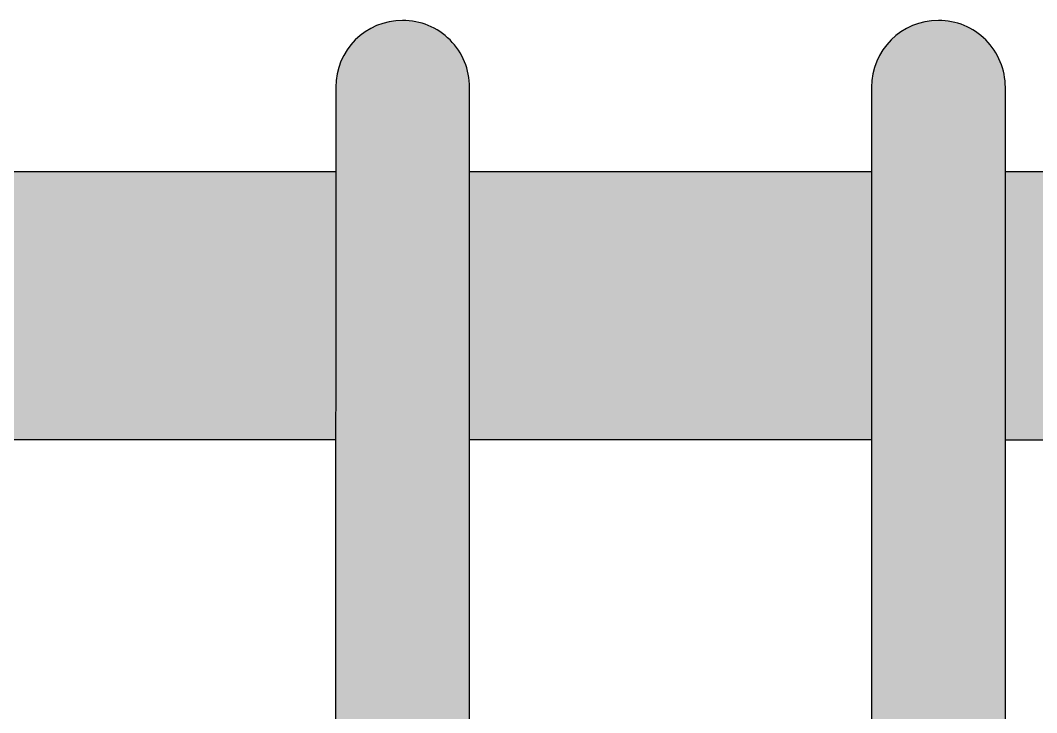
# Model space of a CAD drawing. Header units: centimetres. Extents: x 54005 to 61405, y 90310 to 94744.
# Drawn here: x 56519.94 to 56535.12, y 91859.35 to 91869.69 of the extents above; entities that cross this region are included whole.
import ezdxf

# ---------------------------------------------------------------- set-up
doc = ezdxf.new("R2010")
doc.units = ezdxf.units.CM
doc.header["$LTSCALE"] = 25
doc.linetypes.add('DASHDOT2', pattern=[0.5, 0.25, -0.125, 0, -0.125])
doc.layers.add('BA_axis', color=5, linetype='DASHDOT2')
doc.layers.add('OC-Mutfak_Ekipman', color=252, linetype='Continuous')

# ---------------------------------------------------------------- blocks, each defined once
blk = doc.blocks.new('salatabar')
at = {"layer": 'OC-Mutfak_Ekipman'}
h = blk.add_hatch(color=256, dxfattribs=at)
h.dxf.hatch_style = 1
h.paths.add_polyline_path([(93530.033, -81107.494, 0.414212), (93531.033, -81108.494, 0.41421), (93532.033, -81107.494), (93532.045, -80959.494, 0.414217), (93531.045, -80958.494, 0.414216), (93530.045, -80959.494)])
h.paths.add_polyline_path([(93522.033, -81107.493, 0.414217), (93523.033, -81108.493, 0.414216), (93524.033, -81107.493), (93524.045, -80959.493, 0.414212), (93523.045, -80958.493, 0.41421), (93522.045, -80959.493)])
h.paths.add_polyline_path([(93514.033, -81107.493, 0.414217), (93515.033, -81108.493, 0.41421), (93516.033, -81107.493), (93516.045, -80959.493, 0.414217), (93515.045, -80958.493, 0.41421), (93514.045, -80959.493)])
h.paths.add_polyline_path([(93508.045, -80959.492, 0.414217), (93507.045, -80958.492, 0.41421), (93506.045, -80959.492), (93506.033, -81107.492, 0.414217), (93507.033, -81108.492, 0.41421), (93508.033, -81107.492)])
h.paths.add_polyline_path([(93498.033, -81107.492, 0.414217), (93499.033, -81108.492, 0.41421), (93500.033, -81107.492), (93500.045, -80959.492, 0.414217), (93499.045, -80958.492, 0.41421), (93498.045, -80959.492)])
h = blk.add_hatch(color=256, dxfattribs=at)
h.dxf.hatch_style = 1
h.paths.add_polyline_path([(93530.044, -80964.756), (93530.045, -80960.756), (93524.045, -80960.755), (93524.044, -80964.755)])
h.paths.add_polyline_path([(93522.044, -80964.755), (93522.045, -80960.755), (93516.045, -80960.755), (93516.044, -80964.755)])
h.paths.add_polyline_path([(93508.045, -80960.754), (93508.044, -80964.754), (93514.044, -80964.755), (93514.045, -80960.755)])
h.paths.add_polyline_path([(93506.044, -80964.754), (93506.045, -80960.754), (93500.045, -80960.754), (93500.044, -80964.754)])
h.paths.add_polyline_path([(93498.044, -80964.754), (93498.045, -80960.754), (93497.045, -80960.754), (93497.044, -80964.754)])
h.paths.add_polyline_path([(93524.033, -81106.231), (93530.033, -81106.232), (93530.034, -81102.232), (93524.034, -81102.231)])
h.paths.add_polyline_path([(93522.033, -81106.231), (93522.034, -81102.231), (93516.034, -81102.231), (93516.033, -81106.231)])
h.paths.add_polyline_path([(93514.033, -81106.23), (93514.034, -81102.23), (93508.034, -81102.23), (93508.033, -81106.23)])
h.paths.add_polyline_path([(93506.033, -81106.23), (93506.034, -81102.23), (93500.034, -81102.23), (93500.033, -81106.23)])
h.paths.add_polyline_path([(93498.033, -81106.229), (93498.034, -81102.229), (93497.033, -81102.229), (93497.033, -81106.229)])
for p, q in [((93514.045, -80959.493), (93514.033, -81107.493)), ((93516.033, -81107.493), (93516.045, -80959.493)), ((93522.045, -80959.493), (93522.033, -81107.493)), ((93524.033, -81107.493), (93524.045, -80959.493)), ((93514.033, -81102.23), (93508.033, -81102.23)), ((93522.033, -81102.231), (93516.033, -81102.231)), ((93530.033, -81102.232), (93524.033, -81102.231)), ((93508.033, -81106.23), (93514.033, -81106.23)), ((93516.033, -81106.231), (93522.033, -81106.231)), ((93524.033, -81106.231), (93530.033, -81106.232)), ((93515.033, -81108.493), (93515.033, -81108.493)), ((93523.033, -81108.493), (93523.033, -81108.493))]:
    blk.add_line(p, q, dxfattribs=at)
for centre, start, end in [((93515.033, -81107.493), 179.9963, 269.9963), ((93515.033, -81107.493), 269.9963, 359.9963), ((93523.033, -81107.493), 179.9963, 269.9963), ((93523.033, -81107.493), 269.9963, 359.9963)]:
    blk.add_arc(centre, 1, start, end, dxfattribs=at)

msp = doc.modelspace()

# ---------------------------------------------------------------- block references
at = {"layer": 'BA_axis', "linetype": 'ByBlock', "rotation": 180}
msp.add_blockref('salatabar', (150048.684, 10761.201), dxfattribs=at)

doc.saveas('drawing.dxf')
